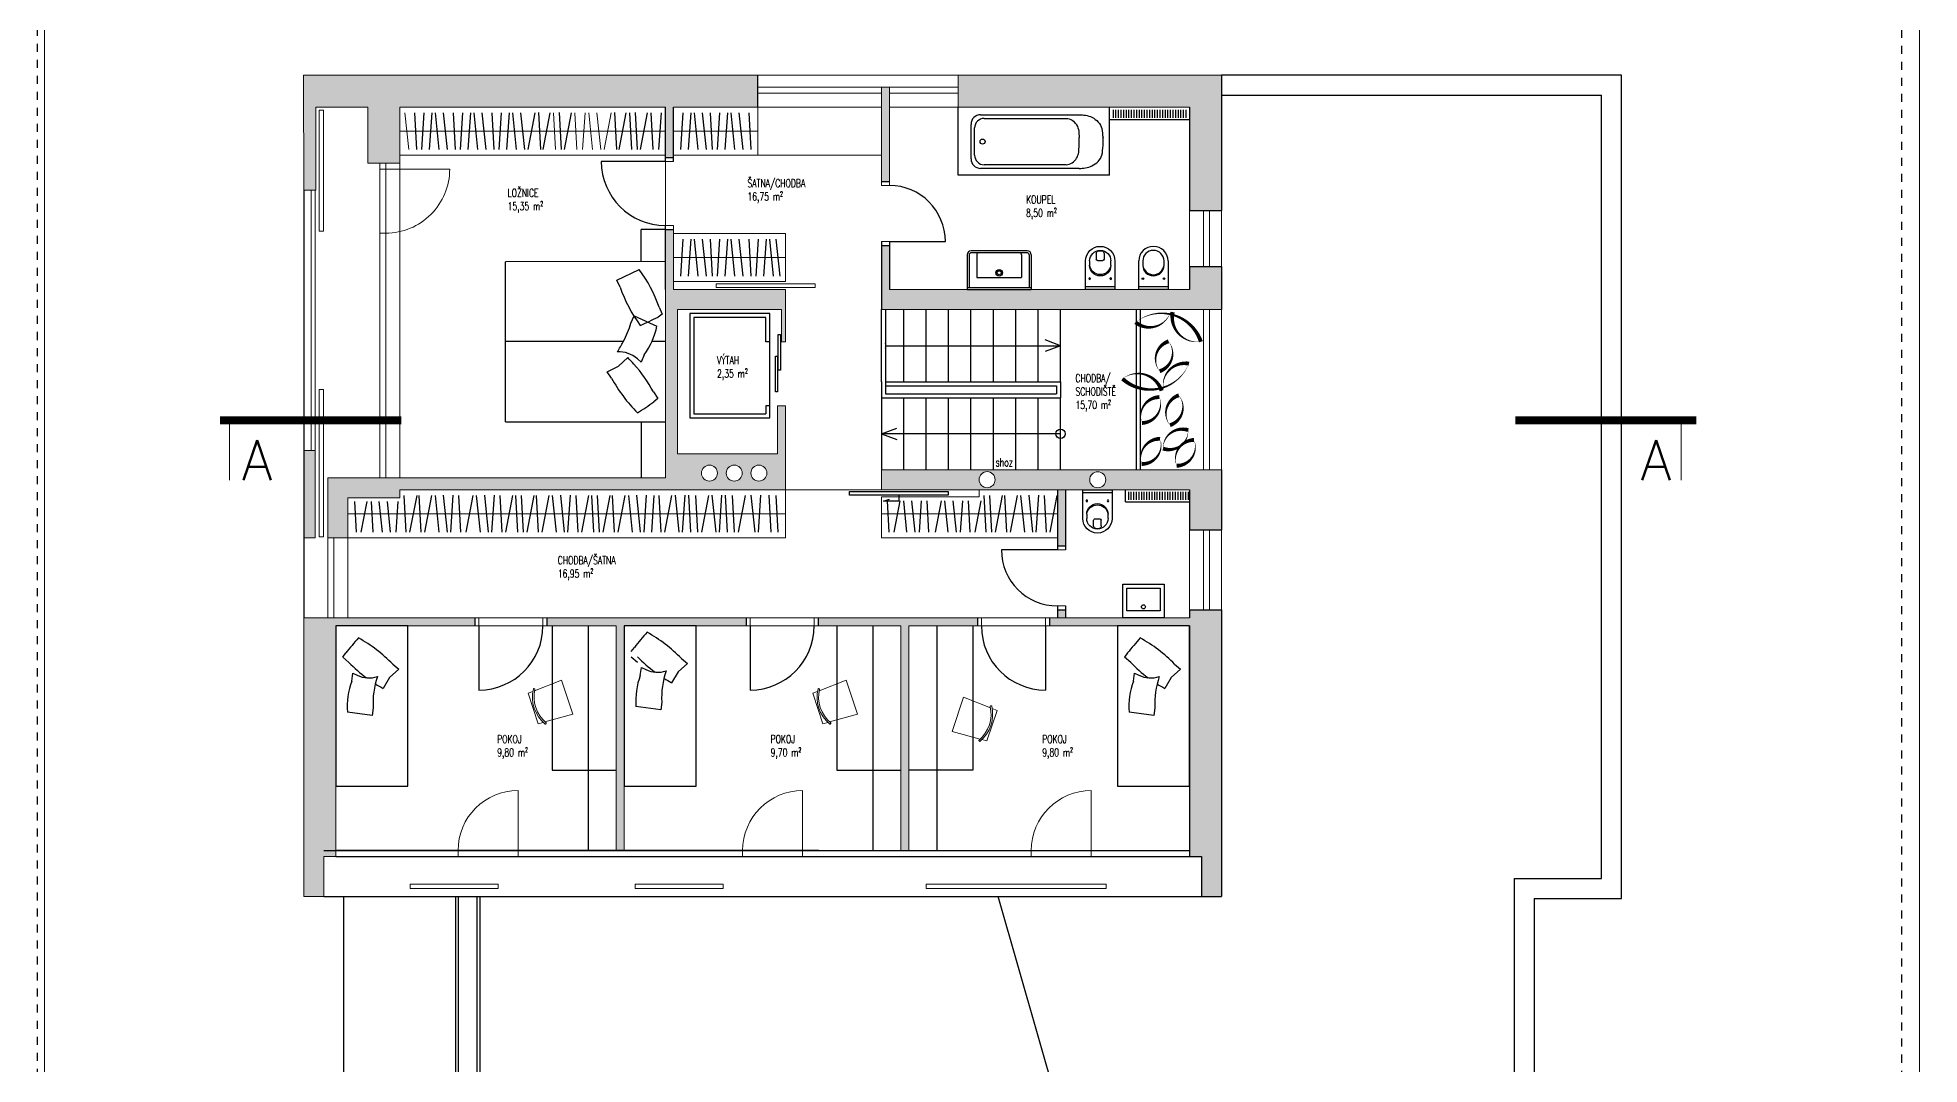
# Model space of a CAD drawing. Header units: metres. Extents: x -442 to 316, y -503 to 125.
# Drawn here: x 239.97 to 263.49, y -244.53 to -231.71 of the extents above; entities that cross this region are included whole.
import ezdxf

# ---------------------------------------------------------------- set-up
doc = ezdxf.new("R2010")
doc.units = ezdxf.units.M
doc.linetypes.add('ČERCHOVANÁ', pattern=[25.4, 12.7, -6.35, 0, -6.35])
doc.linetypes.add('ČÁRKOVANÁ', pattern=[19.05, 12.7, -6.35])
doc.layers.add('FLOATING-WINDOWS', color=2, linetype='Continuous', plot=False)
doc.layers.add('FLOATINGWINDOWS', color=2, linetype='Continuous', plot=False)
for name, color, linetype in [('int-kuchyň', 141, 'Continuous'), ('nove zdivo akce', 3, 'Continuous'), ('OSA', 7, 'ČERCHOVANÁ'), ('PEN50', 7, 'Continuous'), ('popis', 6, 'Continuous'), ('SRAFA', 251, 'Continuous'), ('SRAFY', 3, 'Continuous'), ('zariz.predmety', 203, 'Continuous'), ('ZARIZOVAKY', 251, 'Continuous'), ('ZDIVO', 1, 'Continuous')]:
    doc.layers.add(name, color=color, linetype=linetype)
doc.layers.add('Standard', color=7, linetype='Continuous', lineweight=25)
doc.styles.add('ROMANS', font='romans.shx', dxfattribs={"width": 0.7})

# ---------------------------------------------------------------- blocks, each defined once
blk = doc.blocks.new('WC 540 Starck 3')
at = {"linetype": 'ByBlock'}
for p, q in [((81.017, 94.399), (80.66, 94.399)), ((80.66, 94.349), (80.713, 94.349)), ((80.982, 94.034), (80.982, 94.399)), ((81.017, 94.034), (81.017, 94.399)), ((80.568, 94.265), (80.637, 94.265)), ((80.568, 94.168), (80.637, 94.168)), ((80.657, 94.188), (80.657, 94.245)), ((80.713, 94.084), (80.66, 94.084)), ((80.66, 94.034), (81.017, 94.034))]:
    blk.add_line(p, q, dxfattribs=at)
for centre in [(80.88, 94.348), (80.88, 94.084)]:
    blk.add_circle(centre, 0.0102, dxfattribs=at)
for centre, radius, start, end in [((80.66, 94.216), 0.183, 90, 270), ((80.66, 94.216), 0.133, 90, 270), ((80.713, 94.216), 0.133, 270, 90), ((80.697, 94.216), 0.133, 276.5328, 83.4672), ((80.621, 94.216), 0.09, 165.9057, 194.0943), ((80.568, 94.23), 0.035, 90, 165.9057), ((80.568, 94.203), 0.035, 194.0943, 270), ((80.637, 94.245), 0.02, 360, 90), ((80.637, 94.188), 0.02, 270, 0)]:
    blk.add_arc(centre, radius, start, end, dxfattribs=at)
blk = doc.blocks.new('zidle450-p')
at = {"lineweight": 0}
for p, q in [((0.096, 0.228), (0.087, 0.233)), ((0.096, -0.228), (0.087, -0.233))]:
    blk.add_line(p, q, dxfattribs=at)
for points in [[(0.064, 0.204), (0, 0.2), (0, -0.2), (0.064, -0.204)], [(0.088, -0.205), (0.45, -0.225), (0.45, 0.225), (0.088, 0.205)]]:
    blk.add_lwpolyline(points, dxfattribs=at)
for centre, radius, start, end in [((0.45, 0), 0.436, 147.9324, 212.0676), ((0.45, 0), 0.416, 147.9482, 212.0518), ((0.085, 0.229), 0.005, 57.2679, 147.9324), ((0.093, 0.223), 0.005, 327.9482, 57.2679), ((0.085, -0.229), 0.005, 212.0676, 302.7321), ((0.093, -0.223), 0.005, 302.7321, 32.0518)]:
    blk.add_arc(centre, radius, start, end, dxfattribs=at)

msp = doc.modelspace()

# ---------------------------------------------------------------- hatches: boundary and pattern name
at = {"layer": 'SRAFA', "linetype": 'Continuous', "lineweight": 0, "ltscale": 20}
h = msp.add_hatch(color=256, dxfattribs=at)
h.paths.add_polyline_path([(248.972155, -232.173352), (243.294114, -232.173354), (243.294449, -233.612354), (243.444449, -233.612354), (243.44445, -232.57343), (244.094511, -232.573354), (244.094511, -233.273354), (244.494511, -233.273354), (244.494511, -232.573354), (247.814247, -232.573352), (247.814247, -233.202693), (247.914247, -233.202693), (247.914246, -232.573352), (248.972155, -232.573352)])
h.paths.add_polyline_path([(243.436703, -236.864354), (243.294326, -236.864354), (243.294285, -237.953358), (243.436676, -237.953358)])
h = msp.add_hatch(color=256, dxfattribs=at)
h.paths.add_polyline_path([(254.764247, -232.173351), (251.472155, -232.173353), (251.472155, -232.573351), (254.364247, -232.573351), (254.364247, -233.863351), (254.764247, -233.863351)])
h.paths.add_polyline_path([(254.764247, -234.563351), (254.364247, -234.563351), (254.364247, -234.853351), (253.464247, -234.853351), (250.614247, -234.853351), (250.614247, -234.303351), (250.514247, -234.303351), (250.514247, -235.103351), (254.764247, -235.103351)])
h.paths.add_polyline_path([(250.614247, -232.573351), (250.614247, -232.323358), (250.514247, -232.323358), (250.514247, -233.503351), (250.614247, -233.503351)])
h = msp.add_hatch(color=256, dxfattribs=at)
h.paths.add_polyline_path([(249.314247, -236.303351), (249.214247, -236.303351), (249.214247, -236.903351), (247.964247, -236.903351), (247.964247, -235.103351), (249.264247, -235.103351), (249.264247, -235.503351), (249.314247, -235.503351), (249.314247, -234.853351), (247.914247, -234.853351), (247.914247, -234.102693), (247.814247, -234.102693), (247.814247, -237.203351), (244.494245, -237.203351), (244.494245, -237.203313), (243.84438, -237.203305), (243.594247, -237.203305), (243.59438, -237.953358), (243.84438, -237.953358), (243.84438, -237.453305), (244.494247, -237.453297), (244.494247, -237.353351), (249.314247, -237.353351)])
h.paths.add_polyline_path([(248.265879, -237.144825, -1), (248.465879, -237.144825, -1)], flags=16)
h.paths.add_polyline_path([(248.774891, -237.144825, -1), (248.574891, -237.144825, -1)], flags=16)
h.paths.add_polyline_path([(249.082949, -237.144825, -1), (248.882949, -237.144825, -1)], flags=16)
at = {"layer": 'SRAFA', "linetype": 'Continuous', "lineweight": 0}
msp.add_hatch(color=256, dxfattribs=at).paths.add_polyline_path([(249.264247, -235.503351), (249.314247, -235.503351), (249.314247, -235.103351), (249.264247, -235.103351)])
at = {"layer": 'SRAFA', "linetype": 'Continuous', "lineweight": 0, "ltscale": 20}
h = msp.add_hatch(color=256, dxfattribs=at)
h.paths.add_polyline_path([(254.364247, -237.353351), (254.364247, -237.853351), (254.764247, -237.853351), (254.764247, -237.103351), (250.514247, -237.103351), (250.514247, -237.353351)])
h.paths.add_polyline_path([(253.117836, -237.224613, -1), (253.317696, -237.232088, -1)], flags=16)
h.paths.add_polyline_path([(251.735812, -237.222932, -1), (251.935672, -237.230406, -1)], flags=16)
for points in [[(252.814247, -237.353351), (252.714247, -237.353351), (252.714247, -238.053351), (252.814247, -238.053351)], [(254.764247, -238.853351), (254.364247, -238.853351), (254.364247, -238.953351), (252.814247, -238.953351), (252.814247, -238.853351), (252.714247, -238.853351), (252.714247, -238.953351), (252.614247, -238.953351), (252.614247, -239.053351), (254.364247, -239.053351), (254.364247, -241.053351), (254.364247, -241.933351), (254.514247, -241.933351), (254.514247, -242.433351), (254.764247, -242.433351)], [(243.694247, -239.053351), (245.434247, -239.053351), (245.434247, -238.953351), (243.694247, -238.953351), (243.294247, -238.953351), (243.294247, -242.433351), (243.544247, -242.433351), (243.544247, -241.933351), (243.694247, -241.933351)], [(248.824247, -238.953351), (246.334247, -238.953351), (246.334247, -239.053351), (247.200914, -239.053351), (247.200914, -241.858351), (247.300914, -241.858351), (247.300914, -239.053351), (248.824247, -239.053351)], [(251.714247, -238.953351), (249.724247, -238.953351), (249.724247, -239.053351), (250.75758, -239.053351), (250.75758, -241.858351), (250.85758, -241.858351), (250.85758, -239.053351), (251.714247, -239.053351)]]:
    msp.add_hatch(color=256, dxfattribs=at).paths.add_polyline_path(points)

# ---------------------------------------------------------------- linework, layer by layer
at = {"linetype": 'ByBlock'}
for p, q in [((253.731747, -234.853351), (253.731747, -234.495851)), ((253.781747, -234.495851), (253.781747, -234.548467)), ((254.046747, -234.548467), (254.046747, -234.495851)), ((254.096747, -234.495851), (254.096747, -234.853351)), ((254.096747, -234.81835), (253.731747, -234.81835)), ((254.096747, -234.853351), (253.731747, -234.853351))]:
    msp.add_line(p, q, dxfattribs=at)
for centre in [(253.782313, -234.716214), (254.04618, -234.716214)]:
    msp.add_circle(centre, 0.010191, dxfattribs=at)
for centre, radius, start, end in [((253.914247, -234.495851), 0.1825, 0, 180), ((253.914247, -234.495851), 0.1325, 0, 180), ((253.914247, -234.548467), 0.1325, 180, 0), ((253.914247, -234.533294), 0.133366, 186.5328162, 353.4671838)]:
    msp.add_arc(centre, radius, start, end, dxfattribs=at)
at = {"layer": 'FLOATING-WINDOWS', "linetype": 'ČÁRKOVANÁ', "ltscale": 0.0075}
msp.add_lwpolyline([(239.969493, -222.807001), (263.263387, -222.807001), (263.263387, -258.682524), (239.969493, -258.682524)], close=True, dxfattribs=at)
at = {"layer": 'FLOATINGWINDOWS', "linetype": 'Continuous', "lineweight": 0, "ltscale": 20}
for points in [[(244.494245, -232.573354), (247.814247, -232.573354), (247.814247, -237.203351), (244.494245, -237.203351)], [(243.694247, -239.053351), (247.200914, -239.053351), (247.200914, -241.858351), (243.694247, -241.858351)], [(247.300914, -239.053351), (250.75758, -239.053351), (250.75758, -241.858351), (247.300914, -241.858351)], [(250.85758, -239.053351), (254.364247, -239.053351), (254.364247, -241.858351), (250.85758, -241.858351)]]:
    msp.add_lwpolyline(points, close=True, dxfattribs=at)
at = {"layer": 'FLOATINGWINDOWS', "linetype": 'Continuous', "lineweight": 0, "ltscale": 20, "flags": 128}
msp.add_lwpolyline([(243.84438, -237.453305), (243.84438, -238.953358), (254.364247, -238.953351), (254.364247, -237.353351), (244.494247, -237.353351), (244.494247, -237.453297)], close=True, dxfattribs=at)
at = {"layer": 'int-kuchyň'}
for p, q in [((247.512848, -234.503374), (247.512873, -234.102693)), ((247.814247, -234.102693), (247.512873, -234.102693)), ((247.814247, -234.503121), (245.816062, -234.504802)), ((245.816062, -236.504802), (245.816062, -234.504802)), ((247.774487, -235.158659), (247.722682, -235.196774)), ((247.736079, -235.074318), (247.774487, -235.158659)), ((247.289236, -235.503076), (245.816062, -235.503076)), ((247.815197, -235.503075), (247.645883, -235.503221)), ((247.511153, -235.757644), (247.465384, -235.717454)), ((247.551584, -235.66581), (247.511153, -235.757644)), ((247.664834, -236.131598), (247.722146, -236.21396)), ((247.722146, -236.21396), (247.671021, -236.25463)), ((245.816062, -236.504802), (247.816061, -236.503074)), ((247.512723, -236.503336), (247.512839, -237.203346))]:
    msp.add_line(p, q, dxfattribs=at)
for points in [[(247.248162, -234.822234), (247.206266, -234.73522), (247.487096, -234.600004)], [(247.384884, -235.270915), (247.423798, -235.182527), (247.709062, -235.308118)], [(247.143122, -235.960058), (247.087961, -235.880787), (247.229051, -235.810698), (247.343802, -235.702757)]]:
    msp.add_lwpolyline(points, dxfattribs=at)
for centre, radius, start, end in [((246.096147, -235.632665), 1.732376, 18.8021533, 36.5907443), ((249.046098, -234.183586), 1.907995, 199.5556369, 215.8095432), ((246.029735, -234.848389), 1.419492, 332.5139981, 342.6828782), ((245.598066, -230.880223), 4.811092, 293.2702609, 296.2065149), ((246.80101, -235.121848), 0.926961, 324.0681107, 348.4076589), ((246.029735, -234.848389), 1.419492, 326.4906212, 332.5139981), ((247.235935, -235.979982), 0.348665, 48.8466648, 93.7221472), ((246.134165, -236.94288), 1.732376, 42.0424092, 45.7129752), ((246.134165, -236.94288), 1.732376, 27.9243842, 42.0424092), ((248.817066, -235.04444), 1.907995, 208.6778678, 224.9317741), ((244.888925, -232.329512), 4.811092, 302.3924918, 305.3287458)]:
    msp.add_arc(centre, radius, start, end, dxfattribs=at)
at = {"layer": 'nove zdivo akce', "linetype": 'Continuous'}
for p, q in [((247.814247, -233.252693), (247.014247, -233.252693)), ((247.814247, -233.202693), (247.914247, -233.202693)), ((250.514247, -233.503351), (250.614247, -233.503351)), ((243.294449, -233.612354), (243.294247, -238.953351)), ((247.814247, -234.102693), (247.914247, -234.102693)), ((250.514247, -234.303351), (250.614247, -234.303351)), ((250.614247, -234.253351), (251.314247, -234.253351)), ((248.121985, -235.150203), (248.121985, -236.453351)), ((249.121985, -235.150203), (248.121985, -235.150203)), ((249.121985, -236.453351), (249.121985, -235.150203)), ((250.514247, -236.003351), (250.514247, -235.103351)), ((250.564247, -235.103351), (250.564247, -236.153351)), ((250.794247, -236.003351), (250.794247, -235.103351)), ((251.074247, -236.003351), (251.074247, -235.103351)), ((251.354247, -236.003351), (251.354247, -235.103351)), ((251.634247, -236.003351), (251.634247, -235.103351)), ((251.914247, -236.003351), (251.914247, -235.103351)), ((252.194247, -236.003351), (252.194247, -235.103351)), ((252.194247, -236.003351), (252.194247, -235.103351)), ((252.474247, -236.003351), (252.474247, -235.103351)), ((252.474247, -236.003351), (252.474247, -235.103351)), ((252.754247, -236.003351), (252.754247, -235.103351)), ((252.754247, -236.003351), (252.754247, -235.103351)), ((253.704247, -237.103351), (253.704247, -235.103351)), ((253.754247, -237.103351), (253.754247, -235.103351)), ((248.171985, -235.200203), (248.171985, -236.403351)), ((249.071985, -235.200203), (248.171985, -235.200203)), ((249.071985, -235.503351), (249.071985, -235.200203)), ((249.121985, -235.503351), (249.071985, -235.503351)), ((250.564247, -235.553351), (252.754247, -235.553351)), ((252.754247, -235.553351), (252.562813, -235.482069)), ((252.754247, -235.553351), (252.562813, -235.624632)), ((250.514247, -236.003351), (250.514247, -236.203351)), ((250.564247, -236.003351), (252.754247, -236.003351)), ((250.564247, -236.053351), (252.704247, -236.053351)), ((252.704247, -236.053351), (252.704247, -236.153351)), ((252.754247, -236.003351), (252.754247, -236.203351)), ((249.121985, -236.303351), (249.071985, -236.303351)), ((249.071985, -236.303351), (249.071985, -236.403351)), ((250.514247, -236.203351), (252.754247, -236.203351)), ((250.514247, -236.203351), (250.514247, -237.103351)), ((250.564247, -236.153351), (252.704247, -236.153351)), ((250.794247, -237.103351), (250.794247, -236.203351)), ((251.074247, -237.103351), (251.074247, -236.203351)), ((251.354247, -237.103351), (251.354247, -236.203351)), ((251.634247, -237.103351), (251.634247, -236.203351)), ((251.914247, -237.103351), (251.914247, -236.203351)), ((252.194247, -237.103351), (252.194247, -236.203351)), ((252.194247, -237.103351), (252.194247, -236.203351)), ((252.474247, -237.103351), (252.474247, -236.203351)), ((252.474247, -237.103351), (252.474247, -236.203351)), ((252.754247, -237.103351), (252.754247, -236.203351)), ((252.754247, -237.103351), (252.754247, -236.203351)), ((248.121985, -236.453351), (249.121985, -236.453351)), ((248.171985, -236.403351), (249.071985, -236.403351)), ((250.514247, -236.653351), (250.705681, -236.582069)), ((252.754247, -236.653351), (250.514247, -236.653351)), ((250.514247, -236.653351), (250.705681, -236.724632)), ((250.539111, -237.495103), (250.615149, -237.469336)), ((250.733447, -237.495103), (250.539111, -237.495103)), ((250.733447, -237.419306), (250.733447, -237.495103)), ((252.714247, -238.103351), (252.014247, -238.103351)), ((252.714247, -238.053351), (252.814247, -238.053351)), ((252.714247, -238.853351), (252.814247, -238.853351)), ((245.434247, -238.953351), (245.434247, -239.053351)), ((245.484247, -239.053351), (245.484247, -239.853351)), ((246.334247, -238.953351), (246.334247, -239.053351)), ((248.824247, -238.953351), (248.824247, -239.053351)), ((248.874247, -239.053351), (248.874247, -239.853351)), ((249.724247, -238.953351), (249.724247, -239.053351)), ((251.714247, -238.953351), (251.714247, -239.053351)), ((252.564247, -239.053351), (252.564247, -239.853351)), ((252.614247, -238.953351), (252.614247, -239.053351)), ((249.734247, -241.858351), (243.694247, -241.858351)), ((243.694247, -241.933351), (249.734247, -241.933351)), ((249.334247, -241.858351), (254.364247, -241.858351)), ((249.334247, -241.933351), (254.364247, -241.933351)), ((243.544247, -242.433351), (254.514247, -242.433351))]:
    msp.add_line(p, q, dxfattribs=at)
for points in [[(249.252353, -235.860678), (249.225029, -235.860678), (249.225029, -235.415389), (249.252353, -235.415389)], [(249.216785, -236.128816), (249.189461, -236.128816), (249.189461, -235.683527), (249.216785, -235.683527)], [(251.350886, -237.419306), (250.116008, -237.419306), (250.116008, -237.373249), (251.350886, -237.373249)]]:
    msp.add_lwpolyline(points, close=True, dxfattribs=at)
msp.add_circle((252.754247, -236.653351), 0.058597, dxfattribs=at)
for centre, radius, start, end in [((247.814247, -233.252693), 0.8, 180, 270), ((250.614247, -234.253351), 0.7, 0, 90), ((250.514247, -235.553351), 0.058597, 328.5705846, 31.4294154), ((252.714247, -238.103351), 0.7, 180, 270), ((245.484247, -239.053351), 0.8, 270, 360), ((248.874247, -239.053351), 0.8, 270, 360), ((252.564247, -239.053351), 0.8, 180, 270)]:
    msp.add_arc(centre, radius, start, end, dxfattribs=at)
at = {"layer": 'OSA', "linetype": 'Continuous'}
for points in [[(254.048054, -238.953351), (253.53044, -238.953351), (253.53044, -238.532282), (254.048054, -238.532282)], [(253.998054, -238.863848), (253.58044, -238.863848), (253.58044, -238.582282), (253.998054, -238.582282)]]:
    msp.add_lwpolyline(points, close=True, dxfattribs=at)
msp.add_circle((253.789247, -238.814834), 0.025266, dxfattribs=at)
at = {"layer": 'PEN50'}
for p, q in [((251.586322, -234.418351), (251.586322, -234.853351)), ((251.611322, -234.418351), (251.611322, -234.828351)), ((252.336322, -234.368351), (251.636322, -234.368351)), ((252.336322, -234.393351), (251.636322, -234.393351)), ((251.706322, -234.418351), (251.706322, -234.703351)), ((252.266322, -234.418351), (252.266322, -234.703351)), ((252.361322, -234.418351), (252.361322, -234.828351)), ((252.386322, -234.418351), (252.386322, -234.853351)), ((251.586322, -234.828351), (252.386322, -234.828351)), ((251.586322, -234.853351), (252.386322, -234.853351)), ((251.706322, -234.703351), (252.266322, -234.703351))]:
    msp.add_line(p, q, dxfattribs=at)
for radius in [0.04, 0.025]:
    msp.add_circle((251.986322, -234.643351), radius, dxfattribs=at)
for centre, radius, start, end in [((251.636322, -234.418351), 0.05, 90, 180), ((251.636322, -234.418351), 0.025, 90, 180), ((251.731322, -234.418351), 0.025, 90, 180), ((252.241322, -234.418351), 0.025, 0, 90), ((252.336322, -234.418351), 0.05, 0, 90), ((252.336322, -234.418351), 0.025, 0, 90)]:
    msp.add_arc(centre, radius, start, end, dxfattribs=at)
at = {"layer": 'SRAFA', "linetype": 'Continuous', "lineweight": 0}
for p, q in [((248.972155, -232.573352), (248.972155, -233.173439)), ((244.60743, -233.104076), (244.55963, -232.644076)), ((246.41778, -232.644165), (246.442697, -233.104361)), ((246.6851, -232.644165), (246.710016, -233.104361)), ((246.810821, -232.64489), (246.780394, -233.10489)), ((246.904735, -233.10489), (246.856935, -232.64489)), ((247.006593, -233.104165), (246.958792, -232.644165)), ((247.048882, -233.103439), (247.136514, -232.643617)), ((244.494449, -232.873439), (247.814247, -232.873439)), ((247.915048, -232.873437), (248.972155, -232.873437)), ((247.814247, -233.173438), (244.494449, -233.173437)), ((250.514247, -233.173351), (247.914247, -233.173352)), ((247.914247, -234.153351), (249.314247, -234.153351)), ((249.314247, -234.753351), (249.314247, -234.153351)), ((247.915048, -234.453435), (249.314247, -234.453435)), ((249.314247, -234.753351), (247.914247, -234.753351)), ((250.514247, -237.439898), (251.738205, -237.439898)), ((251.738205, -237.439898), (251.738205, -237.353351)), ((249.314247, -237.653351), (243.84438, -237.653358)), ((252.714247, -237.653351), (250.514247, -237.653351)), ((243.84438, -237.953358), (249.314247, -237.953351)), ((250.514247, -237.953351), (252.714247, -237.953351))]:
    msp.add_line(p, q, dxfattribs=at)
at = {"layer": 'SRAFA', "linetype": 'Continuous'}
for p, q in [((253.364247, -232.730508), (254.364247, -232.730508)), ((253.413593, -232.706615), (253.413593, -232.606615)), ((253.446072, -232.706615), (253.446072, -232.606615)), ((253.478551, -232.706615), (253.478551, -232.606615)), ((253.51103, -232.706615), (253.51103, -232.606615)), ((253.543508, -232.706615), (253.543508, -232.606615)), ((253.575987, -232.706615), (253.575987, -232.606615)), ((253.608466, -232.706615), (253.608466, -232.606615)), ((253.640945, -232.706615), (253.640945, -232.606615)), ((253.673424, -232.706615), (253.673424, -232.606615)), ((253.705902, -232.706615), (253.705902, -232.606615)), ((253.738381, -232.706615), (253.738381, -232.606615)), ((253.77086, -232.706615), (253.77086, -232.606615)), ((253.803339, -232.706615), (253.803339, -232.606615)), ((253.835817, -232.706615), (253.835817, -232.606615)), ((253.868296, -232.706615), (253.868296, -232.606615)), ((253.900775, -232.706615), (253.900775, -232.606615)), ((253.933254, -232.706615), (253.933254, -232.606615)), ((253.965732, -232.706615), (253.965732, -232.606615)), ((253.998211, -232.706615), (253.998211, -232.606615)), ((254.03069, -232.706615), (254.03069, -232.606615)), ((254.063169, -232.706615), (254.063169, -232.606615)), ((254.095648, -232.706615), (254.095648, -232.606615)), ((254.128126, -232.706615), (254.128126, -232.606615)), ((254.160605, -232.706615), (254.160605, -232.606615)), ((254.193084, -232.706615), (254.193084, -232.606615)), ((254.225563, -232.706615), (254.225563, -232.606615)), ((254.258041, -232.706615), (254.258041, -232.606615)), ((254.29052, -232.706615), (254.29052, -232.606615)), ((254.322999, -232.706615), (254.322999, -232.606615)), ((253.564247, -237.50335), (253.564247, -237.353351)), ((253.564247, -237.50335), (254.364247, -237.50335)), ((253.605031, -237.479457), (253.605031, -237.379457)), ((253.63751, -237.479457), (253.63751, -237.379457)), ((253.669989, -237.479457), (253.669989, -237.379457)), ((253.702468, -237.479457), (253.702468, -237.379457)), ((253.734946, -237.479457), (253.734946, -237.379457)), ((253.767425, -237.479457), (253.767425, -237.379457)), ((253.799904, -237.479457), (253.799904, -237.379457)), ((253.832383, -237.479457), (253.832383, -237.379457)), ((253.864861, -237.479457), (253.864861, -237.379457)), ((253.89734, -237.479457), (253.89734, -237.379457)), ((253.929819, -237.479457), (253.929819, -237.379457)), ((253.962298, -237.479457), (253.962298, -237.379457)), ((253.994776, -237.479457), (253.994776, -237.379457)), ((254.027255, -237.479457), (254.027255, -237.379457)), ((254.059734, -237.479457), (254.059734, -237.379457)), ((254.092213, -237.479457), (254.092213, -237.379457)), ((254.124691, -237.479457), (254.124691, -237.379457)), ((254.15717, -237.479457), (254.15717, -237.379457)), ((254.189649, -237.479457), (254.189649, -237.379457)), ((254.222128, -237.479457), (254.222128, -237.379457)), ((254.254607, -237.479457), (254.254607, -237.379457)), ((254.287085, -237.479457), (254.287085, -237.379457)), ((254.319564, -237.479457), (254.319564, -237.379457)), ((254.352043, -237.479457), (254.352043, -237.379457))]:
    msp.add_line(p, q, dxfattribs=at)
at = {"layer": 'SRAFA', "linetype": 'Continuous', "lineweight": 0, "ltscale": 20}
for p, q in [((249.314247, -237.353351), (249.314247, -237.953351)), ((250.514247, -237.439898), (250.514247, -237.953351))]:
    msp.add_line(p, q, dxfattribs=at)
at = {"layer": 'SRAFA', "linetype": 'Continuous', "lineweight": 0}
msp.add_lwpolyline([(248.448545, -234.826412), (249.684997, -234.826412), (249.684997, -234.780944), (248.448545, -234.780944)], close=True, dxfattribs=at)
at = {"layer": 'SRAFY', "linetype": 'Continuous', "lineweight": 0}
for p, q in [((248.972155, -232.173352), (251.472155, -232.173353)), ((250.514247, -232.323357), (248.972155, -232.323353)), ((251.472155, -232.323359), (250.614247, -232.323354)), ((250.514247, -232.398357), (248.972155, -232.398353)), ((250.514247, -232.573351), (248.972155, -232.573352)), ((251.472155, -232.398359), (250.614247, -232.398354)), ((251.472155, -232.573353), (250.624247, -232.573353)), ((244.494511, -233.273354), (244.494309, -237.203297)), ((243.386892, -233.612354), (243.386711, -236.864354)), ((243.436892, -233.612357), (243.436703, -236.864354)), ((254.364247, -233.863351), (254.364247, -234.563351)), ((254.539247, -233.863351), (254.539247, -234.563351)), ((254.614247, -233.863351), (254.614247, -234.563351)), ((254.764247, -233.863351), (254.764247, -234.563351)), ((254.539247, -235.103351), (254.539247, -237.103351)), ((254.614247, -235.103351), (254.614247, -237.103351)), ((254.764247, -235.103351), (254.764247, -237.103351)), ((243.59438, -237.953358), (243.59438, -238.953358)), ((243.66938, -237.953358), (243.66938, -238.953358)), ((243.84438, -237.953358), (243.84438, -238.953358)), ((254.364247, -237.853351), (254.364247, -238.853351)), ((254.539247, -237.853351), (254.539247, -238.853351)), ((254.614247, -237.853351), (254.614247, -238.853351)), ((254.764247, -237.853351), (254.764247, -238.853351))]:
    msp.add_line(p, q, dxfattribs=at)
at = {"layer": 'SRAFY', "linetype": 'Continuous', "lineweight": 0, "ltscale": 20}
for p, q in [((244.244511, -233.273354), (244.244309, -237.20331)), ((244.319511, -233.273354), (244.319309, -237.203311)), ((244.244507, -233.348354), (244.319507, -233.348354)), ((244.319507, -233.348354), (245.119507, -233.348354)), ((244.244507, -234.148354), (244.319507, -234.148354)), ((245.973531, -241.858351), (245.973531, -241.108351)), ((249.530197, -241.858351), (249.530197, -241.108351)), ((253.136864, -241.858351), (253.136864, -241.108351)), ((245.223531, -241.933351), (245.223531, -241.858351)), ((245.973531, -241.933351), (245.973531, -241.858351)), ((248.780197, -241.933351), (248.780197, -241.858351)), ((249.530197, -241.933351), (249.530197, -241.858351)), ((252.386864, -241.858351), (252.386864, -241.933351)), ((253.136864, -241.858351), (253.136864, -241.933351))]:
    msp.add_line(p, q, dxfattribs=at)
at = {"layer": 'SRAFY', "linetype": 'Continuous'}
for p, q in [((243.544247, -241.858351), (254.364247, -241.858351)), ((247.300914, -241.858351), (250.75758, -241.858351))]:
    msp.add_line(p, q, dxfattribs=at)
at = {"layer": 'SRAFY', "color": 252, "linetype": 'Continuous', "lineweight": 0}
for points in [[(243.487297, -232.61042), (243.487297, -234.12167), (243.543749, -234.12167), (243.543749, -232.61042)], [(243.487297, -236.101951), (243.487297, -237.941995), (243.543749, -237.941995), (243.543749, -236.101951)], [(244.623461, -242.333351), (245.723461, -242.333351), (245.723461, -242.276899), (244.623461, -242.276899)], [(247.43564, -242.333351), (248.53564, -242.333351), (248.53564, -242.276899), (247.43564, -242.276899)], [(251.074431, -242.333351), (253.324431, -242.333351), (253.324431, -242.276899), (251.074431, -242.276899)]]:
    msp.add_lwpolyline(points, close=True, dxfattribs=at)
at = {"layer": 'SRAFY', "linetype": 'Continuous', "lineweight": 0, "ltscale": 20}
for centre, radius, start, end in [((244.319507, -233.348354), 0.8, 269.9970559, 0.0000071), ((245.973531, -241.858351), 0.75, 90, 180), ((249.530197, -241.858351), 0.75, 90, 180), ((253.136864, -241.858351), 0.75, 90, 180)]:
    msp.add_arc(centre, radius, start, end, dxfattribs=at)
at = {"layer": 'Standard', "color": 7, "linetype": 'ByBlock'}
for p, q in [((259.764247, -232.174087), (254.764247, -232.173351)), ((259.764247, -242.458351), (259.764247, -232.174087)), ((254.764247, -232.423453), (259.514247, -232.424055)), ((259.514247, -242.208351), (259.514247, -232.424055)), ((259.764247, -240.203351), (259.764247, -233.903351)), ((259.764247, -240.333351), (259.764247, -240.203351)), ((258.424247, -242.208351), (258.424247, -251.347812)), ((258.424247, -242.208351), (259.514247, -242.208351)), ((243.794247, -246.533351), (243.794247, -242.433351)), ((252.818609, -245.377), (251.974057, -242.433351)), ((258.674247, -242.458351), (258.674247, -251.347812)), ((258.674247, -242.458351), (259.764247, -242.458351))]:
    msp.add_line(p, q, dxfattribs=at)
at = {"layer": 'Standard', "linetype": 'ByBlock'}
for p, q in [((251.472155, -233.42335), (251.472155, -232.573349)), ((253.364247, -233.423352), (253.364247, -232.573351)), ((251.634415, -233.219625), (251.634415, -232.789625)), ((251.754415, -232.669625), (252.984414, -232.669625)), ((251.799415, -232.714625), (252.824415, -232.714625)), ((251.679415, -233.174625), (251.679415, -232.834625)), ((252.984414, -233.054625), (252.984414, -232.954625)), ((253.284415, -233.054625), (253.284415, -232.954625)), ((253.364247, -233.423352), (251.472155, -233.423352)), ((252.984414, -233.339625), (251.754415, -233.339625)), ((252.824415, -233.294625), (251.799415, -233.294625))]:
    msp.add_line(p, q, dxfattribs=at)
at = {"layer": 'Standard', "color": 7, "linetype": 'ByBlock'}
for points in [[(245.494247, -242.433351), (245.494247, -245.083351), (245.194247, -245.083351), (245.194247, -242.433351)], [(245.459247, -242.433351), (245.459247, -245.048351), (245.229247, -245.048351), (245.229247, -242.433351)]]:
    msp.add_lwpolyline(points, dxfattribs=at)
at = {"layer": 'Standard', "linetype": 'ByBlock'}
msp.add_circle((251.779415, -233.004625), 0.032, dxfattribs=at)
for centre, start, end in [((251.754415, -232.789625), 90, 180), ((251.799415, -232.834625), 90, 180), ((251.754415, -233.219625), 180, 270), ((251.799415, -233.174625), 180, 270)]:
    msp.add_arc(centre, 0.12, start, end, dxfattribs=at)
for points, start_tangent, end_tangent in [([(252.824415, -232.714625), (252.954098, -232.796575), (252.984414, -232.954625)], (0.999687646, -0.024992191), (0, -1)), ([(252.984414, -232.669625), (253.146116, -232.701453), (253.269754, -232.843035), (253.284415, -232.954625)], (0.999902811, -0.013941622), (0.267648969, -0.963516492)), ([(252.824415, -233.294625), (252.954098, -233.212674), (252.984414, -233.054625)], (0.999687646, 0.024992191), (0, 1)), ([(252.984414, -233.339625), (253.146116, -233.307796), (253.269754, -233.176214), (253.284415, -233.054625)], (0.999902811, 0.013941622), (0.179159112, 0.983820112))]:
    msp.add_spline(points, degree=3, dxfattribs=dict(at, start_tangent=start_tangent, end_tangent=end_tangent))
at = {"layer": 'zariz.predmety', "color": 253, "linetype": 'Continuous', "ltscale": 0.001}
for points in [[(254.507648, -235.503653, 0, 0, -0.520567051), (254.507648, -235.503653, 0, 0.05, -0.520567051), (254.155193, -235.133893, 0, 0.05, -0.520567051), (254.124435, -235.141486, 0, 0.05, -0.520567051), (253.690706, -235.261594, 0, 0.05, -0.520567051), (254.507648, -235.503653, 0.05, 0.05, 0)], [(253.992084, -235.872025, 0, 0, -0.520567051), (253.992084, -235.872025, 0, 0.05, -0.520567051), (254.102534, -235.499053, 0, 0.05, -0.520567051), (253.992084, -235.872025, 0.05, 0.05, 0)], [(253.527415, -235.96678, 0, 0, -0.520567051), (253.527415, -235.96678, 0, 0.05, -0.520567051), (254.015777, -236.116611, 0, 0.05, -0.520567051), (254.038878, -236.09493, 0, 0.05, -0.520567051), (254.35825, -235.777836, 0, 0.05, -0.520567051), (253.527415, -235.96678, 0.05, 0.05, 0)], [(253.770903, -236.518214, 0, 0, -0.520567051), (253.770903, -236.518214, 0, 0.05, -0.520567051), (253.988155, -236.195554, 0, 0.05, -0.520567051), (253.770903, -236.518214, 0.05, 0.05, 0)], [(254.121234, -236.545991, 0, 0, -0.520567051), (254.121234, -236.545991, 0, 0.05, -0.520567051), (254.231684, -236.173018, 0, 0.05, -0.520567051), (254.121234, -236.545991, 0.05, 0.05, 0)], [(254.034844, -236.83877, 0, 0, -0.520567051), (254.034844, -236.83877, 0, 0.05, -0.520567051), (254.348317, -236.608461, 0, 0.05, -0.520567051), (254.034844, -236.83877, 0.05, 0.05, 0)], [(253.768157, -237.030448, 0, 0, -0.520567051), (253.768157, -237.030448, 0, 0.05, -0.520567051), (253.998101, -236.716707, 0, 0.05, -0.520567051), (253.768157, -237.030448, 0.05, 0.05, 0)], [(254.204956, -237.053616, 0, 0, -0.520567051), (254.204956, -237.053616, 0, 0.05, -0.520567051), (254.422207, -236.730956, 0, 0.05, -0.520567051), (254.204956, -237.053616, 0.05, 0.05, 0)]]:
    msp.add_lwpolyline(points, format="xyseb", close=True, dxfattribs=at)
at = {"layer": 'ZARIZOVAKY', "linetype": 'Continuous'}
for p, q in [((244.681117, -232.644076), (244.706034, -233.104272)), ((244.796594, -232.644076), (244.766166, -233.104076)), ((244.894736, -232.644801), (244.864308, -233.104801)), ((244.98865, -233.104801), (244.940849, -232.644801)), ((245.090508, -233.104076), (245.042707, -232.644076)), ((245.164194, -232.644076), (245.189111, -233.104272)), ((245.279671, -232.644076), (245.249244, -233.104076)), ((245.377814, -232.644801), (245.347386, -233.104801)), ((245.471728, -233.104801), (245.423927, -232.644801)), ((245.573585, -233.104076), (245.525785, -232.644076)), ((245.647277, -232.644165), (245.672193, -233.104361)), ((245.762754, -232.644165), (245.732326, -233.104165)), ((245.860896, -232.64489), (245.830468, -233.10489)), ((245.95481, -233.10489), (245.907009, -232.64489)), ((246.056668, -233.104165), (246.008867, -232.644165)), ((246.098957, -233.103439), (246.186589, -232.643617)), ((246.228613, -232.643439), (246.25353, -233.103635)), ((246.286147, -233.104165), (246.373779, -232.644342)), ((246.489163, -232.643439), (246.514079, -233.103635)), ((246.553467, -233.104165), (246.641099, -232.644342)), ((247.178539, -232.643439), (247.203456, -233.103635)), ((247.236073, -233.104165), (247.323705, -232.644342)), ((247.367705, -232.644165), (247.392622, -233.104361)), ((247.439088, -232.643439), (247.464005, -233.103635)), ((247.503393, -233.104165), (247.591025, -232.644342)), ((247.635025, -232.644165), (247.659942, -233.104361)), ((247.760747, -232.64489), (247.730319, -233.10489)), ((248.033313, -232.644074), (248.002886, -233.104074)), ((248.131456, -232.6448), (248.101028, -233.1048)), ((248.22537, -233.1048), (248.177569, -232.6448)), ((248.327227, -233.104074), (248.279427, -232.644074)), ((248.37623, -232.644074), (248.401147, -233.10427)), ((248.491707, -232.644074), (248.461279, -233.104074)), ((248.589849, -232.6448), (248.559421, -233.1048)), ((248.683763, -233.1048), (248.635962, -232.6448)), ((248.785621, -233.104074), (248.73782, -232.644074)), ((248.859307, -232.644074), (248.884224, -233.10427)), ((248.033313, -234.224072), (248.002886, -234.684072)), ((248.131456, -234.224798), (248.101028, -234.684798)), ((248.22537, -234.684798), (248.177569, -234.224798)), ((248.327227, -234.684072), (248.279427, -234.224072)), ((248.37623, -234.224072), (248.401147, -234.684268)), ((248.491707, -234.224072), (248.461279, -234.684072)), ((248.589849, -234.224798), (248.559421, -234.684798)), ((248.683763, -234.684798), (248.635962, -234.224798)), ((248.785621, -234.684072), (248.73782, -234.224072)), ((248.859307, -234.224072), (248.884224, -234.684268)), ((248.974784, -234.224072), (248.944357, -234.684072)), ((249.072927, -234.224798), (249.042499, -234.684798)), ((249.166841, -234.684798), (249.11904, -234.224798)), ((249.2485, -234.684072), (249.200699, -234.224072)), ((243.956052, -237.882625), (243.9353, -237.499364)), ((244.083088, -237.499364), (244.010081, -237.882447)), ((244.16368, -237.883351), (244.14289, -237.499364)), ((244.235366, -237.499364), (244.275192, -237.882625)), ((244.337299, -237.499364), (244.37705, -237.881899)), ((244.451833, -237.881899), (244.477136, -237.499364)), ((244.574877, -237.882625), (244.549961, -237.422429)), ((244.70651, -237.422625), (244.618878, -237.882447)), ((244.764044, -237.883351), (244.739127, -237.423155)), ((244.893701, -237.423351), (244.806069, -237.883173)), ((244.93599, -237.422625), (244.98379, -237.882625)), ((245.037847, -237.421899), (245.085648, -237.881899)), ((245.131761, -237.881899), (245.162189, -237.421899)), ((245.257483, -237.882625), (245.232567, -237.422429)), ((245.409686, -237.423351), (245.322054, -237.883173)), ((245.451975, -237.422625), (245.499776, -237.882625)), ((245.553833, -237.421899), (245.601633, -237.881899)), ((245.647747, -237.881899), (245.678174, -237.421899)), ((245.773468, -237.882625), (245.748552, -237.422429)), ((245.905101, -237.422625), (245.817469, -237.882447)), ((245.969405, -237.883351), (245.944489, -237.423155)), ((246.040788, -237.882625), (246.015871, -237.422429)), ((246.172421, -237.422625), (246.084789, -237.882447)), ((246.229955, -237.883351), (246.205038, -237.423155)), ((246.359611, -237.423351), (246.27198, -237.883173)), ((246.4019, -237.422625), (246.449701, -237.882625)), ((246.503758, -237.421899), (246.551559, -237.881899)), ((246.597672, -237.881899), (246.6281, -237.421899)), ((246.723394, -237.882625), (246.698477, -237.422429)), ((246.855026, -237.422625), (246.767395, -237.882447)), ((246.919331, -237.883351), (246.894414, -237.423155)), ((246.990714, -237.882625), (246.965797, -237.422429)), ((247.122346, -237.422625), (247.034714, -237.882447)), ((247.17988, -237.883351), (247.154964, -237.423155)), ((247.309537, -237.423351), (247.221905, -237.883173)), ((247.351826, -237.422625), (247.399627, -237.882625)), ((247.453684, -237.421899), (247.501485, -237.881899)), ((247.547598, -237.881899), (247.578026, -237.421899)), ((247.64574, -237.882625), (247.676168, -237.422625)), ((247.761217, -237.882625), (247.7363, -237.422429)), ((247.89285, -237.422625), (247.805218, -237.882447)), ((247.936058, -237.421899), (247.983859, -237.881899)), ((248.029972, -237.881899), (248.0604, -237.421899)), ((248.131956, -237.881899), (248.107039, -237.421703)), ((248.220767, -237.882625), (248.195851, -237.422429)), ((248.3524, -237.422625), (248.264768, -237.882447)), ((248.395608, -237.421899), (248.443409, -237.881899)), ((248.489522, -237.881899), (248.51995, -237.421899)), ((248.591506, -237.881899), (248.566589, -237.421703)), ((248.680318, -237.882625), (248.655401, -237.422429)), ((248.81195, -237.422625), (248.724318, -237.882447)), ((248.884461, -237.421899), (248.932262, -237.881899)), ((248.978375, -237.881899), (249.008802, -237.421899)), ((249.13617, -237.881899), (249.111253, -237.421703)), ((249.224981, -237.882625), (249.200064, -237.422429)), ((250.613013, -237.883351), (250.59178, -237.491183)), ((250.746353, -237.491379), (250.671652, -237.883351)), ((250.788642, -237.490653), (250.829449, -237.883351)), ((250.8905, -237.489927), (250.931382, -237.883351)), ((250.988818, -237.883351), (251.014841, -237.489927)), ((251.106492, -237.883351), (251.085219, -237.490457)), ((251.262338, -237.491379), (251.187637, -237.883351)), ((251.304627, -237.490653), (251.345434, -237.883351)), ((251.406485, -237.489927), (251.447367, -237.883351)), ((251.504803, -237.883351), (251.530827, -237.489927)), ((251.622477, -237.883351), (251.601204, -237.490457)), ((251.757753, -237.490653), (251.682914, -237.883351)), ((251.822058, -237.883351), (251.797141, -237.423155)), ((251.893441, -237.882625), (251.868524, -237.422429)), ((252.025073, -237.422625), (251.937441, -237.882447)), ((252.082607, -237.883351), (252.05769, -237.423155)), ((252.212264, -237.423351), (252.124632, -237.883173)), ((252.254553, -237.422625), (252.302354, -237.882625)), ((252.356411, -237.421899), (252.404211, -237.881899)), ((252.450325, -237.881899), (252.480752, -237.421899)), ((252.576046, -237.882625), (252.55113, -237.422429)), ((252.707679, -237.422625), (252.620047, -237.882447)), ((246.400914, -239.053351), (246.400914, -240.853351)), ((246.850914, -239.053351), (246.85066, -241.858351)), ((249.95758, -239.053351), (249.95758, -240.853351)), ((250.40758, -239.053351), (250.407327, -241.858351)), ((251.20758, -239.053351), (251.207833, -241.858351)), ((251.65758, -239.053351), (251.65758, -240.853351)), ((243.782375, -239.444101), (243.820459, -239.391022)), ((247.389042, -239.373628), (247.427126, -239.32055)), ((253.590459, -239.391022), (253.552375, -239.444101)), ((243.859989, -239.507694), (243.782375, -239.444101)), ((247.466656, -239.507694), (247.389042, -239.444101)), ((247.501425, -239.671557), (247.515258, -239.572175)), ((247.515258, -239.572175), (247.570258, -239.598348)), ((253.629989, -239.507694), (253.552375, -239.444101)), ((243.894758, -239.742029), (243.908591, -239.642648)), ((243.908591, -239.642648), (243.963591, -239.66882)), ((253.664758, -239.742029), (253.678591, -239.642648)), ((253.678591, -239.642648), (253.733591, -239.66882)), ((246.400914, -240.853351), (247.200914, -240.853351)), ((249.95758, -240.853351), (250.75758, -240.853351)), ((251.65758, -240.853351), (250.85758, -240.853351))]:
    msp.add_line(p, q, dxfattribs=at)
for points in [[(244.594247, -239.053351), (243.694247, -239.053351), (243.694247, -241.053351), (244.594247, -241.053351)], [(248.200914, -239.053351), (247.300914, -239.053351), (247.300914, -241.053351), (248.200914, -241.053351)], [(254.364247, -239.053351), (253.464247, -239.053351), (253.464247, -241.053351), (254.364247, -241.053351)]]:
    msp.add_lwpolyline(points, close=True, dxfattribs=at)
for points in [[(244.408711, -239.530338), (244.483413, -239.591545), (244.366808, -239.697479), (244.285872, -239.83264)], [(248.015378, -239.459866), (248.09008, -239.521073), (247.973475, -239.627007), (247.892539, -239.762167)], [(254.178711, -239.530338), (254.253413, -239.591545), (254.136808, -239.697479), (254.055872, -239.83264)], [(244.162904, -240.076438), (244.14959, -240.172091), (243.840879, -240.129121)], [(247.76957, -240.005966), (247.756256, -240.101618), (247.447545, -240.058648)], [(253.932904, -240.076438), (253.91959, -240.172091), (253.610879, -240.129121)]]:
    msp.add_lwpolyline(points, dxfattribs=at)
for centre, radius, start, end in [((251.174841, -242.337375), 4.811092, 138.2304743, 141.1667283), ((246.65487, -240.797573), 1.907995, 44.5158502, 60.7697566), ((247.568175, -242.407847), 4.811092, 138.2304743, 141.1667283), ((243.048203, -240.868046), 1.907995, 44.5158502, 60.7697566), ((257.338175, -242.407847), 4.811092, 138.2304743, 141.1667283), ((252.818203, -240.868046), 1.907995, 44.5158502, 60.7697566), ((245.111136, -238.309463), 1.732376, 223.7623667, 233.4240434), ((248.717803, -238.238991), 1.732376, 223.7623667, 233.4240434), ((247.71826, -239.287331), 0.344436, 244.5517112, 287.8727188), ((248.758587, -239.944431), 0.990929, 160.5915221, 183.5602125), ((254.881136, -238.309463), 1.732376, 223.7623667, 233.4240434), ((244.765295, -240.060496), 0.926961, 159.9060932, 184.2456414), ((244.111594, -239.357804), 0.344436, 244.5517112, 287.8727188), ((245.15192, -240.014904), 0.990929, 160.5915221, 183.5602125), ((245.111136, -238.309463), 1.732376, 237.8803916, 241.5509577), ((248.371962, -239.990023), 0.926961, 159.9060932, 184.2456414), ((248.717803, -238.238991), 1.732376, 237.8803916, 241.5509577), ((254.535295, -240.060496), 0.926961, 159.9060932, 184.2456414), ((253.881594, -239.357804), 0.344436, 244.5517112, 287.8727188), ((254.92192, -240.014904), 0.990929, 160.5915221, 183.5602125), ((254.881136, -238.309463), 1.732376, 237.8803916, 241.5509577)]:
    msp.add_arc(centre, radius, start, end, dxfattribs=at)
at = {"layer": 'ZDIVO', "linetype": 'Continuous', "lineweight": 0}
for p, q in [((243.294114, -232.173354), (248.972155, -232.173352)), ((243.294114, -232.173354), (243.294449, -233.612354)), ((250.514246, -232.323358), (250.614246, -232.323358)), ((250.514247, -233.553351), (250.514247, -232.323357)), ((250.614247, -232.573352), (250.614247, -232.323354)), ((251.472155, -232.173353), (254.764247, -232.173351)), ((251.472155, -232.573351), (251.472155, -232.173351)), ((251.472155, -232.573353), (251.472155, -232.173353)), ((243.44445, -232.57343), (243.444449, -233.612354)), ((243.44445, -232.57343), (244.094511, -232.573354)), ((244.094511, -233.273354), (244.094511, -232.573354)), ((244.494511, -232.573354), (247.814247, -232.573352)), ((244.494511, -233.273354), (244.494511, -232.573354)), ((248.972155, -232.573352), (247.914246, -232.573352)), ((250.614247, -233.553351), (250.614247, -232.573351)), ((254.364247, -232.573351), (251.472155, -232.573351)), ((244.094511, -233.273354), (244.494511, -233.273354)), ((247.814247, -233.252693), (247.914247, -233.252693)), ((244.494507, -233.348354), (244.494511, -233.348354)), ((243.294449, -233.612354), (243.444449, -233.612354)), ((250.514247, -233.553351), (250.614247, -233.553351)), ((247.814247, -234.052693), (247.914247, -234.052693)), ((247.914247, -234.052693), (247.914247, -234.853351)), ((250.514247, -234.253351), (250.614247, -234.253351)), ((247.814247, -234.853351), (247.814247, -237.203351)), ((247.914247, -234.853351), (249.314247, -234.853351)), ((249.314247, -234.853351), (249.314247, -235.503351)), ((250.614247, -234.853351), (253.464247, -234.853351)), ((253.464247, -234.853351), (254.364247, -234.853351)), ((249.264247, -235.103351), (247.964247, -235.103351)), ((247.964247, -235.103351), (247.964247, -236.903351)), ((249.264247, -235.103351), (249.264247, -235.503351)), ((250.514247, -235.103351), (254.764247, -235.103351)), ((249.264247, -235.503351), (249.314247, -235.503351)), ((249.314247, -236.303351), (249.214247, -236.303351)), ((249.214247, -236.303351), (249.214247, -236.903351)), ((249.314247, -236.303351), (249.214247, -236.303351)), ((249.314247, -236.303351), (249.314247, -237.353351)), ((242.367842, -237.233025), (242.367842, -236.486113)), ((260.511625, -237.233025), (260.511625, -236.486113)), ((249.214247, -236.903351), (247.964247, -236.903351)), ((243.59438, -237.953358), (243.594247, -237.203305)), ((243.84438, -237.203305), (243.594247, -237.203305)), ((247.814247, -237.203351), (243.84438, -237.203305)), ((250.514247, -237.103351), (254.764247, -237.103351)), ((250.514247, -237.103351), (250.514247, -237.353351)), ((244.494247, -237.453297), (243.84438, -237.453305)), ((243.84438, -237.453305), (243.84438, -237.953358)), ((244.494247, -237.353351), (248.284247, -237.353351)), ((244.494247, -237.353351), (244.494247, -237.453297)), ((248.284247, -237.353351), (249.314247, -237.353351)), ((250.514247, -237.353351), (252.714247, -237.353351)), ((252.814247, -237.353351), (254.364247, -237.353351)), ((243.84438, -237.953358), (243.594342, -237.953358)), ((252.714247, -238.103351), (252.814247, -238.103351)), ((252.714247, -238.803351), (252.814247, -238.803351)), ((243.294247, -238.953351), (243.294247, -242.433351)), ((243.84438, -238.953358), (243.294247, -238.953351)), ((245.484247, -239.053351), (243.694247, -239.053351)), ((243.694247, -239.053351), (243.694247, -241.933351)), ((243.84438, -238.953358), (245.484247, -238.953351)), ((245.484247, -238.953351), (245.484247, -239.053351)), ((246.284247, -238.953351), (248.874247, -238.953351)), ((246.284247, -238.953351), (246.284247, -239.053351)), ((247.200914, -239.053351), (246.284247, -239.053351)), ((247.200914, -241.858351), (247.200914, -239.053351)), ((248.874247, -239.053351), (247.300914, -239.053351)), ((247.300914, -241.858351), (247.300914, -239.053351)), ((248.874247, -238.953351), (248.874247, -239.053351)), ((251.764247, -238.953351), (249.674247, -238.953351)), ((249.674247, -238.953351), (249.674247, -239.053351)), ((250.75758, -239.053351), (249.674247, -239.053351)), ((250.75758, -241.858351), (250.75758, -239.053351)), ((251.764247, -239.053351), (250.85758, -239.053351)), ((250.85758, -241.858351), (250.85758, -239.053351)), ((251.764247, -239.053351), (251.024247, -239.053351)), ((251.764247, -238.953351), (251.764247, -239.053351)), ((252.564247, -238.953351), (252.714247, -238.953351)), ((252.564247, -238.953351), (252.564247, -239.053351)), ((254.364247, -239.053351), (252.564247, -239.053351)), ((252.814247, -238.953351), (254.364247, -238.953351)), ((252.814247, -238.953351), (252.864247, -238.953351)), ((243.544247, -241.933351), (243.544247, -242.433351)), ((243.694247, -241.933351), (243.544247, -241.933351)), ((243.544247, -242.433351), (243.294247, -242.433351))]:
    msp.add_line(p, q, dxfattribs=at)
at = {"layer": 'ZDIVO', "linetype": 'Continuous'}
for p, q in [((248.972155, -232.573352), (248.972155, -232.173352)), ((254.764247, -232.173351), (254.764247, -233.863351)), ((247.814247, -233.252693), (247.814247, -232.573439)), ((247.914247, -233.252693), (247.914246, -232.573352)), ((254.364247, -232.573351), (254.364247, -233.863351)), ((254.364247, -233.863351), (254.764247, -233.863351)), ((247.814247, -234.853351), (247.814247, -234.052693)), ((250.514247, -234.253351), (250.514247, -235.103351)), ((250.614247, -234.253351), (250.614247, -234.853351)), ((254.364247, -234.563351), (254.364247, -234.853351)), ((254.364247, -234.563351), (254.764247, -234.563351)), ((254.364247, -234.563351), (254.364247, -234.853351)), ((254.764247, -234.563351), (254.764247, -235.103351)), ((254.764247, -237.103351), (254.764247, -237.853351)), ((252.714247, -237.353351), (252.714247, -238.103351)), ((252.814247, -237.353351), (252.814247, -238.103351)), ((254.364247, -237.353351), (254.364247, -237.853351)), ((254.364247, -237.853351), (254.764247, -237.853351)), ((252.714247, -238.803351), (252.714247, -238.953351)), ((252.814247, -238.803351), (252.814247, -238.953351)), ((254.364247, -238.853351), (254.764247, -238.853351)), ((254.364247, -238.853351), (254.364247, -238.953351)), ((254.764247, -238.853351), (254.764247, -242.433351)), ((254.364247, -239.053351), (254.364247, -241.933351)), ((254.364247, -241.933351), (254.514247, -241.933351)), ((254.514247, -241.933351), (254.514247, -242.433351)), ((254.514247, -242.433351), (254.764247, -242.433351))]:
    msp.add_line(p, q, dxfattribs=at)
at = {"layer": 'ZDIVO', "linetype": 'Continuous', "lineweight": 0, "ltscale": 20}
msp.add_lwpolyline([(240.054423, -158.392142), (263.486523, -158.392142), (263.486523, -256.382677), (240.054423, -256.382677)], close=True, dxfattribs=at)
at = {"layer": 'ZDIVO', "linetype": 'ČÁRKOVANÁ', "lineweight": 0, "ltscale": 0.01, "const_width": 0.1, "flags": 128}
for points in [[(242.250492, -236.486113), (244.513198, -236.486113)], [(258.438143, -236.486113), (260.700849, -236.486113)]]:
    msp.add_lwpolyline(points, dxfattribs=at)
at = {"layer": 'ZDIVO', "linetype": 'Continuous', "lineweight": 0}
msp.add_lwpolyline([(243.436703, -236.864354), (243.294309, -236.864354), (243.294282, -237.953358), (243.436676, -237.953358)], close=True, dxfattribs=at)
for centre in [(248.365879, -237.144825), (248.674891, -237.144825), (248.982949, -237.144825), (251.835742, -237.226669), (253.217766, -237.228351)]:
    msp.add_circle(centre, 0.1, dxfattribs=at)

# ---------------------------------------------------------------- block references
at = {"linetype": 'Continuous', "xscale": -1}
for p, rotation in [((347.465402, -153.835889), 90), ((158.998091, -318.370812), 270)]:
    msp.add_blockref('WC 540 Starck 3', p, dxfattribs=dict(at, rotation=rotation))
at = {"layer": 'ZARIZOVAKY', "xscale": -1, "rotation": 198.3526966634666}
for p in [(246.162019, -240.084384), (249.718686, -240.084384)]:
    msp.add_blockref('zidle450-p', p, dxfattribs=at)
at = {"layer": 'ZARIZOVAKY', "rotation": 161.6473033365334}
msp.add_blockref('zidle450-p', (251.896475, -240.299143), dxfattribs=at)

# ---------------------------------------------------------------- texts
at = {"layer": 'popis', "linetype": 'Continuous', "char_height": 0.1, "width": 3.41806532, "attachment_point": 1, "style": 'ROMANS'}
for s, insert in [('ŠATNA/CHODBA\\P16,75 m²', (248.839979, -233.474517)), ('LOŽNICE\\P15,35 m²', (245.842859, -233.595665)), ('KOUPEL\\P8,50 m²', (252.322465, -233.67817)), ('VÝTAH\\P2,35 m²', (248.460672, -235.685783)), ('CHODBA/\\PSCHODIŠTĚ\\P15,70 m²', (252.939694, -235.90938)), ('shoz', (251.941867, -236.96009)), ('CHODBA/ŠATNA\\P16,95 m²', (246.470087, -238.182997)), ('POKOJ\\P9,80 m²', (245.712551, -240.416653)), ('POKOJ\\P9,70 m²', (249.130061, -240.416653)), ('POKOJ\\P9,80 m²', (252.524437, -240.416653))]:
    msp.add_mtext(s, dxfattribs=dict(at, insert=insert))
at = {"layer": 'ZDIVO', "linetype": 'Continuous', "lineweight": 0, "char_height": 0.5, "attachment_point": 1}
for insert, width in [((242.520575, -236.733025), 0.46846127), ((260.002742, -236.733025), 0.96846127)]:
    msp.add_mtext('{\\Fromans|c238;A}', dxfattribs=dict(at, insert=insert, width=width))

doc.saveas('drawing.dxf')
